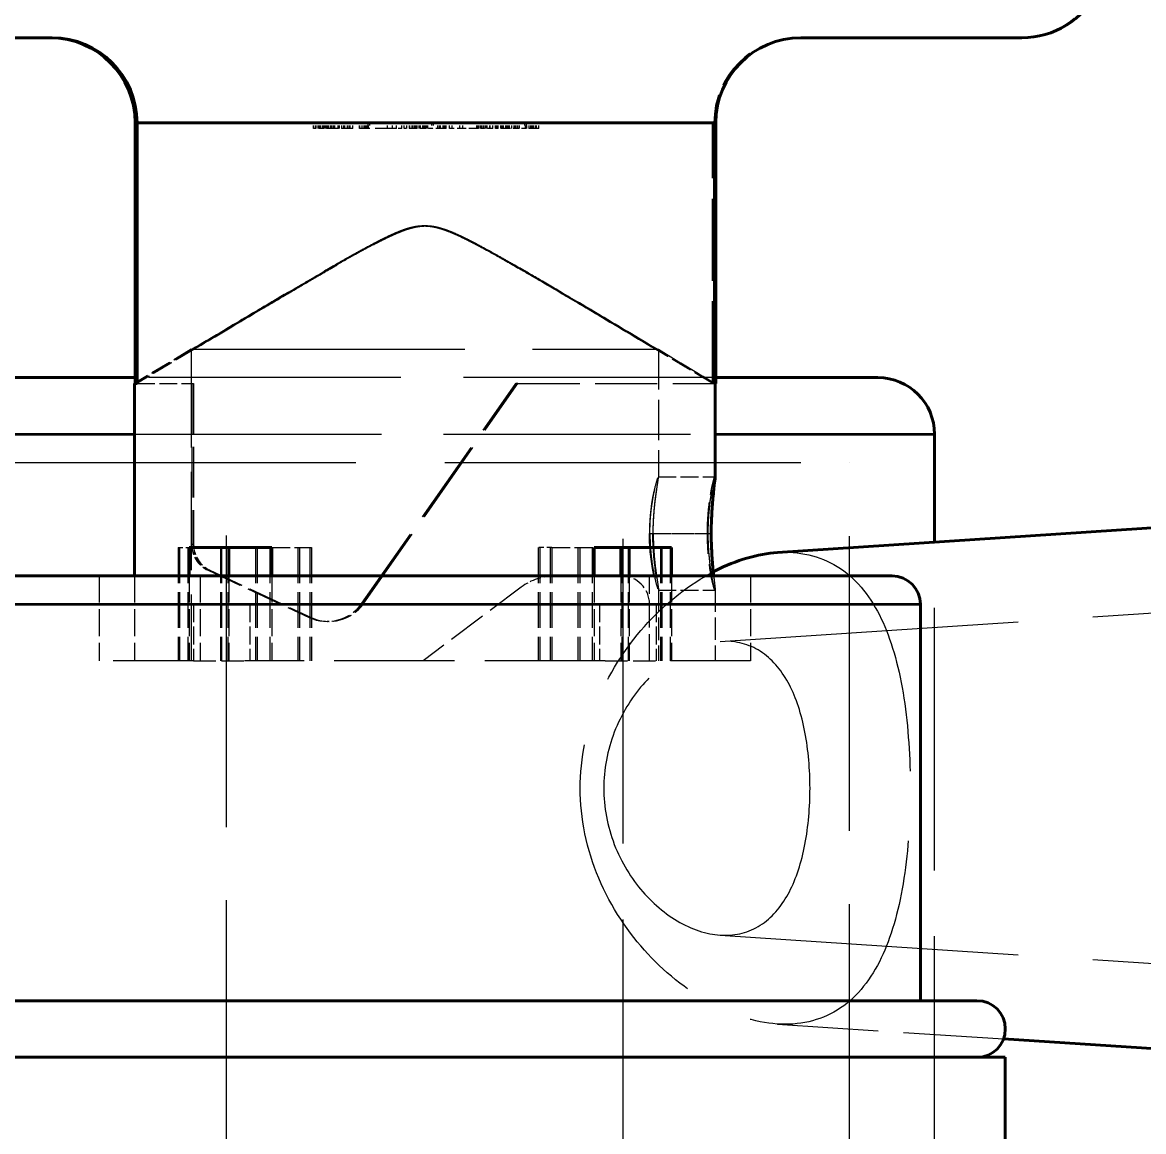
# Model space of a CAD drawing. Header units: millimetres. Extents: x 0 to 4205, y 0 to 2970.
# Drawn here: x 1973.99 to 2013.59, y 1755.7 to 1794.86 of the extents above; entities that cross this region are included whole.
import ezdxf

# ---------------------------------------------------------------- set-up
doc = ezdxf.new("R2010")
doc.units = ezdxf.units.MM
doc.header["$LTSCALE"] = 5
doc.linetypes.add('DASHED', pattern=[0.2067, 0.1654, -0.0413])
for name, color, linetype, lineweight in [('가려진 것(ISO)', 2, 'DASHED', 18), ('가려진 좁은 것(ISO)', 2, 'DASHED', 18), ('가시적인 것(ISO)', 3, 'Continuous', 40), ('가시적인 좁은 것(ISO)', 3, 'Continuous', 35), ('치수(ISO)', 2, 'Continuous', 25)]:
    doc.layers.add(name, color=color, linetype=linetype, lineweight=lineweight)
doc.styles.add('치수 텍스트_PSTEK_POSCO', font='isocp.shx')
doc.dimstyles.new('치수_PSTEK_POSCO', dxfattribs={"dimscale": 5, "dimtxt": 3, "dimasz": 2, "dimexe": 2, "dimexo": 2.5, "dimgap": 1, "dimtad": 1, "dimrnd": 1e-08, "dimdsep": 46, "dimtxsty": '치수 텍스트_PSTEK_POSCO', "dimcen": 0.09, "dimdle": 10, "dimclrd": 7, "dimclre": 7, "dimclrt": 2, "dimadec": 1, "dimazin": 2, "dimtfac": 1, "dimtmove": 0, "dimatfit": 3, "dimfxl": 0, "dimtolj": 1, "dimlwd": -1, "dimlwe": -1, "dimarcsym": 0})

# ---------------------------------------------------------------- blocks, each defined once
blk = doc.blocks.new('*D32')
at = {"layer": 'Defpoints', "color": 0}
for p in [(2154.204, 1887.327), (1294.204, 1386.817), (2154.204, 1341.817)]:
    blk.add_point(p, dxfattribs=at)
at = {"layer": '치수(ISO)', "color": 7}
for p, q in [((1294.204, 1399.317), (1294.204, 1897.327)), ((2154.204, 1354.317), (2154.204, 1897.327)), ((1304.204, 1887.327), (2144.204, 1887.327))]:
    blk.add_line(p, q, dxfattribs=at)
for points in [[(1304.204, 1888.994), (1304.204, 1885.661), (1294.204, 1887.327)], [(2144.204, 1888.994), (2144.204, 1885.661), (2154.204, 1887.327)]]:
    blk.add_solid(points, dxfattribs=at)
at = {"layer": '치수(ISO)', "color": 2, "insert": (1710.698, 1899.827), "char_height": 15, "attachment_point": 4, "style": '치수 텍스트_PSTEK_POSCO'}
blk.add_mtext('\\A1;860', dxfattribs=at)

msp = doc.modelspace()

# ---------------------------------------------------------------- linework, layer by layer
at = {"layer": '가려진 것(ISO)', "ltscale": 0.761779}
for p, q in [((2001.4799, 1794.3175), (2001.4122, 1794.3175)), ((1978.0422, 1782.1157), (1980.0411, 1782.1157)), ((1991.4856, 1782.1157), (1991.4179, 1782.1157)), ((1996.4489, 1778.8175), (1998.4477, 1778.8175)), ((1996.4489, 1774.8175), (1998.4477, 1774.8175)), ((1980.0304, 1774.3175), (1980.0304, 1772.3175)), ((1982.0304, 1774.3175), (1982.0304, 1772.3175)), ((1994.3768, 1774.3175), (1994.3768, 1772.3175)), ((1996.3768, 1774.3175), (1996.3768, 1772.3175)), ((1984.822, 1773.7089), (1984.7543, 1773.7089))]:
    msp.add_line(p, q, dxfattribs=at)
at = {"layer": '가려진 것(ISO)', "ltscale": 3.505198}
for p, q in [((1977.98, 1791.3175), (1977.98, 1782.1157)), ((1977.98, 1791.3175), (1977.98, 1782.1157)), ((1978.032, 1791.3175), (1978.032, 1782.1157)), ((1978.032, 1791.3175), (1978.032, 1782.1157)), ((1998.365, 1782.1157), (1998.365, 1791.3175)), ((1998.3753, 1782.1157), (1998.3753, 1791.3175)), ((1998.4139, 1782.1157), (1998.4139, 1791.3175)), ((1998.4242, 1782.1157), (1998.4242, 1791.3175)), ((1998.4273, 1782.1157), (1998.4273, 1791.3175)), ((1998.4761, 1782.1157), (1998.4761, 1791.3175))]:
    msp.add_line(p, q, dxfattribs=at)
at = {"layer": '가려진 것(ISO)', "ltscale": 0.076088}
for p, q in [((1984.274, 1791.1175), (1984.274, 1791.3175)), ((1984.3457, 1791.1175), (1984.3457, 1791.3175)), ((1984.4046, 1791.1175), (1984.4046, 1791.3175)), ((1984.4597, 1791.1175), (1984.4597, 1791.3175)), ((1984.4712, 1791.1175), (1984.4712, 1791.3175)), ((1984.4942, 1791.1175), (1984.4942, 1791.3175)), ((1984.5015, 1791.1175), (1984.5015, 1791.3175)), ((1984.5282, 1791.1175), (1984.5282, 1791.3175)), ((1984.6002, 1791.1175), (1984.6002, 1791.3175)), ((1984.6206, 1791.1175), (1984.6206, 1791.3175)), ((1984.6263, 1791.1175), (1984.6263, 1791.3175)), ((1984.6439, 1791.1175), (1984.6439, 1791.3175)), ((1984.9178, 1791.1175), (1984.9178, 1791.3175)), ((1984.9768, 1791.1175), (1984.9768, 1791.3175)), ((1985.0241, 1791.1175), (1985.0241, 1791.3175)), ((1985.1418, 1791.1175), (1985.1418, 1791.3175)), ((1985.1474, 1791.1175), (1985.1474, 1791.3175)), ((1985.1869, 1791.1175), (1985.1869, 1791.3175)), ((1985.2748, 1791.1175), (1985.2748, 1791.3175)), ((1985.3411, 1791.1175), (1985.3411, 1791.3175)), ((1985.3766, 1791.1175), (1985.3766, 1791.3175)), ((1985.3767, 1791.1175), (1985.3767, 1791.3175)), ((1985.3831, 1791.1175), (1985.3831, 1791.3175)), ((1985.4782, 1791.1175), (1985.4782, 1791.3175)), ((1985.4783, 1791.1175), (1985.4783, 1791.3175)), ((1985.5311, 1791.1175), (1985.5311, 1791.3175)), ((1985.5729, 1791.1175), (1985.5729, 1791.3175)), ((1985.573, 1791.1175), (1985.573, 1791.3175)), ((1985.6681, 1791.1175), (1985.6681, 1791.3175)), ((1985.9013, 1791.1175), (1985.9013, 1791.3175)), ((1985.9087, 1791.1175), (1985.9087, 1791.3175)), ((1985.9976, 1791.1175), (1985.9976, 1791.3175)), ((1986.0591, 1791.1175), (1986.0591, 1791.3175)), ((1986.0642, 1791.1175), (1986.0642, 1791.3175)), ((1986.0642, 1791.1175), (1986.0642, 1791.3175)), ((1986.0817, 1791.1175), (1986.0817, 1791.3175)), ((1986.0873, 1791.1175), (1986.0873, 1791.3175)), ((1986.1236, 1791.1175), (1986.1236, 1791.3175)), ((1986.1236, 1791.1175), (1986.1236, 1791.3175)), ((1986.1646, 1791.1175), (1986.1646, 1791.3175)), ((1986.1906, 1791.3175), (1986.1906, 1791.1175)), ((1986.1906, 1791.3175), (1986.1906, 1791.1175)), ((1986.2208, 1791.1175), (1986.2208, 1791.3175)), ((1986.25, 1791.3175), (1986.25, 1791.1175)), ((1986.25, 1791.3175), (1986.25, 1791.1175)), ((1986.8893, 1791.1175), (1986.8893, 1791.3175)), ((1987.0625, 1791.1175), (1987.0625, 1791.3175)), ((1987.2031, 1791.1175), (1987.2031, 1791.3175)), ((1987.3894, 1791.1175), (1987.3894, 1791.3175)), ((1987.4734, 1791.1175), (1987.4734, 1791.3175)), ((1987.5655, 1791.1175), (1987.5655, 1791.3175)), ((1987.6632, 1791.1175), (1987.6632, 1791.3175)), ((1987.6729, 1791.1175), (1987.6729, 1791.3175)), ((1987.7554, 1791.1175), (1987.7554, 1791.3175)), ((1987.796, 1791.1175), (1987.796, 1791.3175)), ((1987.854, 1791.1175), (1987.854, 1791.3175)), ((1987.8691, 1791.1175), (1987.8691, 1791.3175)), ((1987.8691, 1791.1175), (1987.8691, 1791.3175)), ((1987.9146, 1791.1175), (1987.9146, 1791.3175)), ((1987.9289, 1791.1175), (1987.9289, 1791.3175)), ((1987.9289, 1791.1175), (1987.9289, 1791.3175)), ((1988.0097, 1791.1175), (1988.0097, 1791.3175)), ((1988.0405, 1791.1175), (1988.0405, 1791.3175)), ((1988.0547, 1791.1175), (1988.0547, 1791.3175)), ((1988.1354, 1791.1175), (1988.1354, 1791.3175)), ((1988.139, 1791.1175), (1988.139, 1791.3175)), ((1988.1426, 1791.1175), (1988.1426, 1791.3175)), ((1988.1623, 1791.1175), (1988.1623, 1791.3175)), ((1988.1832, 1791.1175), (1988.1832, 1791.3175)), ((1988.1956, 1791.1175), (1988.1956, 1791.3175)), ((1988.2122, 1791.1175), (1988.2122, 1791.3175)), ((1988.265, 1791.1175), (1988.265, 1791.3175)), ((1988.305, 1791.1175), (1988.305, 1791.3175)), ((1988.436, 1791.3175), (1988.436, 1791.1175)), ((1988.436, 1791.3175), (1988.436, 1791.1175)), ((1988.4959, 1791.3175), (1988.4959, 1791.1175)), ((1988.4959, 1791.3175), (1988.4959, 1791.1175)), ((1988.6614, 1791.1175), (1988.6614, 1791.3175)), ((1988.6615, 1791.1175), (1988.6615, 1791.3175)), ((1988.7219, 1791.1175), (1988.7219, 1791.3175)), ((1988.7293, 1791.1175), (1988.7293, 1791.3175)), ((1988.7632, 1791.1175), (1988.7632, 1791.3175)), ((1988.7632, 1791.1175), (1988.7632, 1791.3175)), ((1988.8515, 1791.1175), (1988.8515, 1791.3175)), ((1988.8517, 1791.1175), (1988.8517, 1791.3175)), ((1988.9029, 1791.1175), (1988.9029, 1791.3175)), ((1988.9086, 1791.1175), (1988.9086, 1791.3175)), ((1988.9529, 1791.1175), (1988.9529, 1791.3175)), ((1988.953, 1791.1175), (1988.953, 1791.3175)), ((1989.0754, 1791.1175), (1989.0754, 1791.3175)), ((1989.1646, 1791.1175), (1989.1646, 1791.3175)), ((1989.4409, 1791.1175), (1989.4409, 1791.3175)), ((1989.5433, 1791.1175), (1989.5433, 1791.3175)), ((1990.0404, 1791.1175), (1990.0404, 1791.3175)), ((1990.0715, 1791.1175), (1990.0715, 1791.3175)), ((1990.0788, 1791.1175), (1990.0788, 1791.3175)), ((1990.0954, 1791.1175), (1990.0954, 1791.3175)), ((1990.1557, 1791.1175), (1990.1557, 1791.3175)), ((1990.1684, 1791.1175), (1990.1684, 1791.3175)), ((1990.1732, 1791.1175), (1990.1732, 1791.3175)), ((1990.174, 1791.1175), (1990.174, 1791.3175)), ((1990.1979, 1791.1175), (1990.1979, 1791.3175)), ((1990.2118, 1791.1175), (1990.2118, 1791.3175)), ((1990.2613, 1791.1175), (1990.2613, 1791.3175)), ((1990.2687, 1791.1175), (1990.2687, 1791.3175)), ((1990.2852, 1791.1175), (1990.2852, 1791.3175)), ((1990.3456, 1791.1175), (1990.3456, 1791.3175)), ((1990.3583, 1791.1175), (1990.3583, 1791.3175)), ((1990.3634, 1791.1175), (1990.3634, 1791.3175)), ((1990.3639, 1791.1175), (1990.3639, 1791.3175)), ((1990.402, 1791.1175), (1990.402, 1791.3175)), ((1990.5054, 1791.1175), (1990.5054, 1791.3175)), ((1990.5128, 1791.1175), (1990.5128, 1791.3175)), ((1990.6024, 1791.1175), (1990.6024, 1791.3175)), ((1990.6081, 1791.1175), (1990.6081, 1791.3175)), ((1990.6999, 1791.1175), (1990.6999, 1791.3175)), ((1990.7454, 1791.1175), (1990.7454, 1791.3175)), ((1990.7944, 1791.1175), (1990.7944, 1791.3175)), ((1990.8897, 1791.1175), (1990.8897, 1791.3175)), ((1990.9033, 1791.1175), (1990.9033, 1791.3175)), ((1990.9353, 1791.1175), (1990.9353, 1791.3175)), ((1990.9843, 1791.1175), (1990.9843, 1791.3175)), ((1991.0653, 1791.1175), (1991.0653, 1791.3175)), ((1991.0932, 1791.1175), (1991.0932, 1791.3175)), ((1991.1315, 1791.1175), (1991.1315, 1791.3175)), ((1991.1315, 1791.1175), (1991.1315, 1791.3175)), ((1991.1424, 1791.1175), (1991.1424, 1791.3175)), ((1991.192, 1791.1175), (1991.192, 1791.3175)), ((1991.192, 1791.1175), (1991.192, 1791.3175)), ((1991.2727, 1791.1175), (1991.2727, 1791.3175)), ((1991.28, 1791.1175), (1991.28, 1791.3175)), ((1991.3568, 1791.1175), (1991.3568, 1791.3175)), ((1991.3667, 1791.1175), (1991.3667, 1791.3175)), ((1991.4039, 1791.1175), (1991.4039, 1791.3175)), ((1991.4096, 1791.1175), (1991.4096, 1791.3175)), ((1991.4226, 1791.1175), (1991.4226, 1791.3175)), ((1991.4266, 1791.1175), (1991.4266, 1791.3175)), ((1991.4839, 1791.1175), (1991.4839, 1791.3175)), ((1991.493, 1791.1175), (1991.493, 1791.3175)), ((1991.5442, 1791.1175), (1991.5442, 1791.3175)), ((1991.5473, 1791.1175), (1991.5473, 1791.3175)), ((1991.7226, 1791.3175), (1991.7226, 1791.1175)), ((1991.7226, 1791.3175), (1991.7226, 1791.1175)), ((1991.7609, 1791.1175), (1991.7609, 1791.3175)), ((1991.7833, 1791.3175), (1991.7833, 1791.1175)), ((1991.7833, 1791.3175), (1991.7833, 1791.1175)), ((1991.8034, 1791.1175), (1991.8034, 1791.3175)), ((1991.8926, 1791.1175), (1991.8926, 1791.3175)), ((1991.9461, 1791.1175), (1991.9461, 1791.3175)), ((1991.9462, 1791.1175), (1991.9462, 1791.3175)), ((1991.9611, 1791.1175), (1991.9611, 1791.3175)), ((1991.9611, 1791.1175), (1991.9611, 1791.3175)), ((1991.9932, 1791.1175), (1991.9932, 1791.3175)), ((1991.9933, 1791.1175), (1991.9933, 1791.3175)), ((1991.9963, 1791.1175), (1991.9963, 1791.3175)), ((1992.0433, 1791.1175), (1992.0433, 1791.3175)), ((1992.1172, 1791.1175), (1992.1172, 1791.3175)), ((1992.1353, 1791.1175), (1992.1353, 1791.3175)), ((1992.151, 1791.1175), (1992.151, 1791.3175)), ((1992.2337, 1791.1175), (1992.2337, 1791.3175)), ((1992.2337, 1791.1175), (1992.2337, 1791.3175))]:
    msp.add_line(p, q, dxfattribs=at)
at = {"layer": '가려진 것(ISO)', "ltscale": 0.806222}
msp.add_line((1984.3457, 1791.1175), (1984.274, 1791.1175), dxfattribs=at)
at = {"layer": '가려진 것(ISO)', "ltscale": 0.217956}
msp.add_line((1984.9178, 1791.1175), (1984.3457, 1791.1175), dxfattribs=at)
at = {"layer": '가려진 것(ISO)', "ltscale": 0.0826}
for p, q in [((1985.9087, 1791.1175), (1985.9013, 1791.1175)), ((1990.6081, 1791.1175), (1990.6024, 1791.1175))]:
    msp.add_line(p, q, dxfattribs=at)
at = {"layer": '가려진 것(ISO)', "ltscale": 0.033791}
msp.add_line((1985.9976, 1791.1175), (1985.9087, 1791.1175), dxfattribs=at)
at = {"layer": '가려진 것(ISO)', "ltscale": 0.028374}
msp.add_line((1986.0642, 1791.1175), (1985.9976, 1791.1175), dxfattribs=at)
at = {"layer": '가려진 것(ISO)', "ltscale": 0.042778}
msp.add_line((1986.1646, 1791.1175), (1986.0642, 1791.1175), dxfattribs=at)
at = {"layer": '가려진 것(ISO)', "ltscale": 0.023132}
msp.add_line((1986.1906, 1791.1175), (1986.1646, 1791.1175), dxfattribs=at)
at = {"layer": '가려진 것(ISO)', "ltscale": 0.905947}
msp.add_line((1987.2031, 1791.1175), (1986.1906, 1791.1175), dxfattribs=at)
at = {"layer": '가려진 것(ISO)', "ltscale": 0.148031}
msp.add_line((1987.3894, 1791.1175), (1987.2031, 1791.1175), dxfattribs=at)
at = {"layer": '가려진 것(ISO)', "ltscale": 0.382386}
msp.add_line((1990.0788, 1791.1175), (1989.0754, 1791.1175), dxfattribs=at)
at = {"layer": '가려진 것(ISO)', "ltscale": 0.185974}
msp.add_line((1990.0954, 1791.1175), (1990.0788, 1791.1175), dxfattribs=at)
at = {"layer": '가려진 것(ISO)', "ltscale": 0.072262}
msp.add_line((1990.2852, 1791.1175), (1990.0954, 1791.1175), dxfattribs=at)
at = {"layer": '가려진 것(ISO)', "ltscale": 0.086636}
msp.add_line((1990.5128, 1791.1175), (1990.2852, 1791.1175), dxfattribs=at)
at = {"layer": '가려진 것(ISO)', "ltscale": 0.034053}
msp.add_line((1990.6024, 1791.1175), (1990.5128, 1791.1175), dxfattribs=at)
at = {"layer": '가려진 것(ISO)', "ltscale": 0.869601}
msp.add_line((1979.9536, 1783.3175), (1977.9967, 1782.1416), dxfattribs=at)
at = {"layer": '가려진 것(ISO)', "ltscale": 0.488158}
msp.add_line((1979.9536, 1783.3175), (1980.053, 1783.3175), dxfattribs=at)
at = {"layer": '가려진 것(ISO)', "ltscale": 4.190233}
msp.add_line((1979.9536, 1783.3175), (1979.9536, 1772.3175), dxfattribs=at)
at = {"layer": '가려진 것(ISO)', "ltscale": 11.569042}
msp.add_line((1980.053, 1783.3175), (1996.4219, 1783.3175), dxfattribs=at)
at = {"layer": '가려진 것(ISO)', "ltscale": 0.275399}
msp.add_line((1996.4219, 1783.3175), (1996.4536, 1783.3175), dxfattribs=at)
at = {"layer": '가려진 것(ISO)', "ltscale": 1.721884}
msp.add_line((1996.4536, 1783.3175), (1996.4536, 1778.7971), dxfattribs=at)
at = {"layer": '가려진 것(ISO)', "ltscale": 0.888733}
msp.add_line((1996.4536, 1783.3175), (1998.4536, 1782.1157), dxfattribs=at)
at = {"layer": '가려진 것(ISO)', "ltscale": 10.768867}
msp.add_line((1998.4816, 1782.3175), (1977.9745, 1782.3175), dxfattribs=at)
at = {"layer": '가려진 것(ISO)', "ltscale": 0.004683}
msp.add_line((1977.9745, 1782.1283), (1977.9745, 1782.1157), dxfattribs=at)
msp.add_line((1977.9745, 1782.1283), (1977.9745, 1782.1157), dxfattribs=at)
at = {"layer": '가려진 것(ISO)', "ltscale": 2.169051}
for p, q in [((1979.9734, 1782.1157), (1979.9734, 1776.4215)), ((1979.9793, 1782.1157), (1979.9793, 1776.4215)), ((1980.0313, 1782.1157), (1980.0313, 1776.4215)), ((1980.0411, 1782.1157), (1980.0411, 1776.4215))]:
    msp.add_line(p, q, dxfattribs=at)
at = {"layer": '가려진 것(ISO)', "ltscale": 3.611992}
for p, q in [((1985.9823, 1774.3485), (1991.4179, 1782.1157)), ((1985.9897, 1774.3485), (1991.4265, 1782.1157)), ((1986.0417, 1774.3485), (1991.4785, 1782.1157)), ((1986.05, 1774.3485), (1991.4856, 1782.1157))]:
    msp.add_line(p, q, dxfattribs=at)
at = {"layer": '가려진 것(ISO)', "ltscale": 2.647848}
msp.add_line((1991.4856, 1782.1157), (1998.4327, 1782.1157), dxfattribs=at)
at = {"layer": '가려진 것(ISO)', "ltscale": 15.198803}
msp.add_line((1973.2036, 1779.3175), (2003.2036, 1779.3175), dxfattribs=at)
at = {"layer": '가려진 것(ISO)', "ltscale": 12.457668}
msp.add_line((1981.2036, 1676.3175), (1981.2036, 1779.3175), dxfattribs=at)
at = {"layer": '가려진 것(ISO)', "ltscale": 13.008655}
msp.add_line((1995.2036, 1658.3175), (1995.2036, 1779.3175), dxfattribs=at)
at = {"layer": '가려진 것(ISO)', "ltscale": 12.578616}
msp.add_line((2003.2036, 1753.3175), (2003.2036, 1779.3175), dxfattribs=at)
at = {"layer": '가려진 것(ISO)', "ltscale": 0.000816013}
msp.add_line((1998.4477, 1778.8175), (1998.4501, 1778.8175), dxfattribs=at)
at = {"layer": '가려진 것(ISO)', "ltscale": 12.753895}
for p, q in [((1998.6385, 1773.0044), (2054.3811, 1776.6655)), ((1998.6385, 1762.6305), (2054.3811, 1758.9694))]:
    msp.add_line(p, q, dxfattribs=at)
at = {"layer": '가려진 것(ISO)', "ltscale": 1.523657}
for p, q in [((1979.493, 1776.3175), (1979.493, 1772.3175)), ((1979.5357, 1776.3175), (1979.5357, 1772.3175)), ((1979.8318, 1776.3175), (1979.8318, 1772.3175)), ((1980.9902, 1776.3175), (1980.9902, 1772.3175)), ((1981.0218, 1776.3175), (1981.0218, 1772.3175)), ((1981.2425, 1776.3175), (1981.2425, 1772.3175)), ((1982.2241, 1776.3175), (1982.2241, 1772.3175)), ((1982.2897, 1776.3175), (1982.2897, 1772.3175)), ((1982.7328, 1776.3175), (1982.7328, 1772.3175)), ((1983.7212, 1776.3175), (1983.7212, 1772.3175)), ((1983.7757, 1776.3175), (1983.7757, 1772.3175)), ((1984.1435, 1776.3175), (1984.1435, 1772.3175)), ((1984.2, 1776.3175), (1984.2, 1772.3175)), ((1992.2072, 1776.3175), (1992.2072, 1772.3175)), ((1992.2637, 1776.3175), (1992.2637, 1772.3175)), ((1992.6315, 1776.3175), (1992.6315, 1772.3175)), ((1992.686, 1776.3175), (1992.686, 1772.3175)), ((1993.6062, 1776.3175), (1993.6062, 1772.3175)), ((1993.6744, 1776.3175), (1993.6744, 1772.3175)), ((1994.1176, 1776.3175), (1994.1176, 1772.3175)), ((1995.1647, 1776.3175), (1995.1647, 1772.3175)), ((1995.3854, 1776.3175), (1995.3854, 1772.3175)), ((1996.5288, 1776.3175), (1996.5288, 1772.3175)), ((1996.5754, 1776.3175), (1996.5754, 1772.3175)), ((1996.8715, 1776.3175), (1996.8715, 1772.3175))]:
    msp.add_line(p, q, dxfattribs=at)
at = {"layer": '가려진 것(ISO)', "ltscale": 0.200853}
msp.add_line((1979.493, 1776.3175), (1979.8785, 1776.3175), dxfattribs=at)
at = {"layer": '가려진 것(ISO)', "ltscale": 0.780475}
for p, q in [((1982.801, 1776.3175), (1984.2, 1776.3175)), ((1992.686, 1776.3175), (1994.1831, 1776.3175))]:
    msp.add_line(p, q, dxfattribs=at)
at = {"layer": '가려진 것(ISO)', "ltscale": 0.212659}
msp.add_line((1992.686, 1776.3175), (1992.2072, 1776.3175), dxfattribs=at)
at = {"layer": '가려진 것(ISO)', "ltscale": 11.219302}
msp.add_line((2006.2036, 1753.3175), (2006.2036, 1776.5078), dxfattribs=at)
at = {"layer": '가려진 것(ISO)', "ltscale": 1.501441}
for p, q in [((1980.5504, 1775.5152), (1984.1207, 1773.8494)), ((1980.5565, 1775.5152), (1984.1276, 1773.8494)), ((1980.6085, 1775.5152), (1984.1796, 1773.8494)), ((1980.6181, 1775.5152), (1984.1884, 1773.8494))]:
    msp.add_line(p, q, dxfattribs=at)
at = {"layer": '가려진 것(ISO)', "ltscale": 1.142718}
for p, q in [((1976.7036, 1775.3175), (1976.7036, 1772.3175)), ((1977.9536, 1775.3175), (1977.9536, 1772.3175)), ((1979.8785, 1775.3175), (1979.8785, 1772.3175)), ((1980.2664, 1775.3175), (1980.2664, 1772.3175)), ((1981.2775, 1775.3175), (1981.2775, 1772.3175)), ((1982.801, 1775.3175), (1982.801, 1772.3175)), ((1994.1831, 1775.3175), (1994.1831, 1772.3175)), ((1995.1297, 1775.3175), (1995.1297, 1772.3175)), ((1995.4171, 1775.3175), (1995.4171, 1772.3175)), ((1996.1409, 1772.3175), (1996.1409, 1775.3175)), ((1996.9142, 1775.3175), (1996.9142, 1772.3175)), ((1999.7036, 1775.3175), (1999.7036, 1772.3175))]:
    msp.add_line(p, q, dxfattribs=at)
at = {"layer": '가려진 것(ISO)', "ltscale": 1.650637}
msp.add_line((1991.6075, 1774.9175), (1988.1409, 1772.3175), dxfattribs=at)
at = {"layer": '가려진 것(ISO)', "ltscale": 0.959957}
msp.add_line((1996.4536, 1774.8377), (1996.4536, 1772.3175), dxfattribs=at)
at = {"layer": '가려진 것(ISO)', "ltscale": 0.000818378}
msp.add_line((1998.4477, 1774.8175), (1998.4502, 1774.8175), dxfattribs=at)
at = {"layer": '가려진 것(ISO)', "ltscale": 0.964144}
msp.add_line((1998.4536, 1774.8487), (1998.4536, 1772.3175), dxfattribs=at)
at = {"layer": '가려진 것(ISO)', "ltscale": 3.41817}
for p, q in [((1980.0304, 1772.3175), (1976.7036, 1772.3175)), ((1999.7036, 1772.3175), (1996.3768, 1772.3175))]:
    msp.add_line(p, q, dxfattribs=at)
at = {"layer": '가려진 것(ISO)', "ltscale": 0.956646}
for p, q in [((1980.0304, 1772.3175), (1981.8384, 1772.3175)), ((1994.5688, 1772.3175), (1996.3768, 1772.3175))]:
    msp.add_line(p, q, dxfattribs=at)
at = {"layer": '가려진 것(ISO)', "ltscale": 5.139076}
msp.add_line((1994.5688, 1772.3175), (1981.8384, 1772.3175), dxfattribs=at)
at = {"layer": '가려진 것(ISO)', "ltscale": 4.315601}
msp.add_line((2000.6552, 1759.4916), (2008.6402, 1758.9671), dxfattribs=at)
at = {"layer": '가려진 것(ISO)', "ltscale": 0.49017}
msp.add_arc((1992.8075, 1773.3175), 2, 90, 126.8699, dxfattribs=at)
at = {"layer": '가려진 것(ISO)', "ltscale": 0.598278}
msp.add_arc((1995.1409, 1774.3175), 1, 0, 90, dxfattribs=at)
at = {"layer": '가려진 것(ISO)', "ltscale": 2.520754}
for centre, ratio in [((2009.2207, 1797.3175), 0.9994272), ((2009.2335, 1797.3175), 0.999662), ((2009.2855, 1797.3175), 0.999662)]:
    msp.add_ellipse(centre, major_axis=(0, -3), ratio=ratio, start_param=0, end_param=2.2058231, dxfattribs=at)
at = {"layer": '가려진 것(ISO)', "ltscale": 1.795034}
for centre, ratio, start_param, end_param in [((1974.981, 1791.3175), 0.999662, 4.712389, 6.2831853), ((1975.033, 1791.3175), 0.999662, 4.712389, 6.2831853), ((2001.4122, 1791.3175), 0.9994272, 0, 1.5707963), ((2001.4231, 1791.3175), 0.999662, 0, 1.5707963), ((2001.4751, 1791.3175), 0.999662, 0, 1.5707963)]:
    msp.add_ellipse(centre, major_axis=(0, 3), ratio=ratio, start_param=start_param, end_param=end_param, dxfattribs=at)
at = {"layer": '가려진 것(ISO)', "ltscale": 0.432062}
for centre, ratio in [((1980.9728, 1776.4215), 0.9994272), ((1980.9789, 1776.4215), 0.999662), ((1981.0309, 1776.4215), 0.999662), ((1981.0405, 1776.4215), 0.9994272)]:
    msp.add_ellipse(centre, major_axis=(0, -1), ratio=ratio, start_param=4.712389, end_param=5.846853, dxfattribs=at)
at = {"layer": '가려진 것(ISO)', "ltscale": 0.797737}
for centre, ratio in [((1984.7543, 1775.2089), 0.9994272), ((1984.7614, 1775.2089), 0.999662), ((1984.8133, 1775.2089), 0.999662), ((1984.822, 1775.2089), 0.9994272)]:
    msp.add_ellipse(centre, major_axis=(0, -1.5), ratio=ratio, start_param=5.846853, end_param=7.2431164, dxfattribs=at)
at = {"layer": '가려진 것(ISO)', "ltscale": 0.378953}
msp.add_open_spline([(1985.573, 1791.1175), (1985.5728, 1791.1175), (1985.5726, 1791.1175), (1985.5667, 1791.1175), (1985.5541, 1791.1175), (1985.536, 1791.1175), (1985.5117, 1791.1175), (1985.4816, 1791.1175), (1985.4454, 1791.1175), (1985.4045, 1791.1175), (1985.358, 1791.1175), (1985.3075, 1791.1175), (1985.2524, 1791.1175), (1985.1936, 1791.1175), (1985.1305, 1791.1175), (1985.0632, 1791.1175), (1984.992, 1791.1175), (1984.9429, 1791.1175), (1984.9178, 1791.1175)], degree=3, knots=[0.01843746, 0.01843746, 0.01843746, 0.01843746, 0.06116028, 0.12033456, 0.17818026, 0.23523513, 0.29268296, 0.35118625, 0.41045661, 0.47171985, 0.5337612, 0.59573902, 0.65788752, 0.72129518, 0.78682251, 0.85468615, 0.92547799, 1, 1, 1, 1], dxfattribs=at)
at = {"layer": '가려진 것(ISO)', "ltscale": 0.124365}
msp.add_open_spline([(1985.6681, 1791.1175), (1985.667, 1791.1175), (1985.6648, 1791.1175), (1985.6546, 1791.1175), (1985.6386, 1791.1175), (1985.6172, 1791.1175), (1985.5944, 1791.1175), (1985.5786, 1791.1175), (1985.573, 1791.1175)], degree=3, knots=[0, 0, 0, 0, 0.06116028, 0.12033456, 0.17818026, 0.23523513, 0.29268296, 0.32229114, 0.32229114, 0.32229114, 0.32229114], dxfattribs=at)
at = {"layer": '가려진 것(ISO)', "ltscale": 0.263185}
msp.add_open_spline([(1987.8691, 1791.1175), (1987.8615, 1791.1175), (1987.8362, 1791.1175), (1987.7945, 1791.1175), (1987.7447, 1791.1175), (1987.6983, 1791.1175), (1987.6551, 1791.1175), (1987.6161, 1791.1175), (1987.5811, 1791.1175), (1987.5506, 1791.1175), (1987.5243, 1791.1175), (1987.503, 1791.1175), (1987.4854, 1791.1175), (1987.4774, 1791.1175), (1987.4734, 1791.1175)], degree=3, knots=[0.28511235, 0.28511235, 0.28511235, 0.28511235, 0.31063718, 0.37076641, 0.43161474, 0.49352297, 0.55588346, 0.61734237, 0.67866804, 0.74071136, 0.80298536, 0.86680258, 0.93234717, 1, 1, 1, 1], dxfattribs=at)
at = {"layer": '가려진 것(ISO)', "ltscale": 0.104909}
msp.add_open_spline([(1988.139, 1791.1175), (1988.1179, 1791.1175), (1988.0764, 1791.1175), (1988.0153, 1791.1175), (1987.9565, 1791.1175), (1987.9081, 1791.1175), (1987.8794, 1791.1175), (1987.8691, 1791.1175)], degree=3, knots=[0, 0, 0, 0, 0.06542114, 0.12870837, 0.19023614, 0.2507244, 0.28511236, 0.28511236, 0.28511236, 0.28511236], dxfattribs=at)
at = {"layer": '가려진 것(ISO)', "ltscale": 0.116387}
msp.add_open_spline([(1988.436, 1791.1175), (1988.4346, 1791.1175), (1988.4185, 1791.1175), (1988.3873, 1791.1175), (1988.341, 1791.1175), (1988.2929, 1791.1175), (1988.243, 1791.1175), (1988.1916, 1791.1175), (1988.1566, 1791.1175), (1988.139, 1791.1175)], degree=3, knots=[0.73999942, 0.73999942, 0.73999942, 0.73999942, 0.74393789, 0.78454125, 0.82575011, 0.86775736, 0.91074516, 0.95491445, 1, 1, 1, 1], dxfattribs=at)
at = {"layer": '가려진 것(ISO)', "ltscale": 0.319431}
msp.add_open_spline([(1988.8517, 1791.1175), (1988.8517, 1791.1175), (1988.8516, 1791.1175), (1988.8497, 1791.1175), (1988.8436, 1791.1175), (1988.8347, 1791.1175), (1988.8227, 1791.1175), (1988.8078, 1791.1175), (1988.7892, 1791.1175), (1988.7685, 1791.1175), (1988.745, 1791.1175), (1988.7187, 1791.1175), (1988.6907, 1791.1175), (1988.6605, 1791.1175), (1988.6276, 1791.1175), (1988.5925, 1791.1175), (1988.5556, 1791.1175), (1988.5161, 1791.1175), (1988.4764, 1791.1175), (1988.4491, 1791.1175), (1988.436, 1791.1175)], degree=3, knots=[0.02681526, 0.02681526, 0.02681526, 0.02681526, 0.04401447, 0.08743412, 0.1301184, 0.17255369, 0.21455476, 0.25629809, 0.29843823, 0.340849, 0.38271519, 0.42392405, 0.46424624, 0.50407367, 0.54386191, 0.58356672, 0.62309432, 0.66322906, 0.70355126, 0.73999938, 0.73999938, 0.73999938, 0.73999938], dxfattribs=at)
at = {"layer": '가려진 것(ISO)', "ltscale": 0.148383}
msp.add_open_spline([(1988.9529, 1791.1175), (1988.9521, 1791.1175), (1988.9504, 1791.1175), (1988.945, 1791.1175), (1988.9359, 1791.1175), (1988.9241, 1791.1175), (1988.9092, 1791.1175), (1988.8915, 1791.1175), (1988.8718, 1791.1175), (1988.858, 1791.1175), (1988.8517, 1791.1175)], degree=3, knots=[0, 0, 0, 0, 0.04401447, 0.08743412, 0.1301184, 0.17255369, 0.21455476, 0.25629809, 0.29843823, 0.33141921, 0.33141921, 0.33141921, 0.33141921], dxfattribs=at)
at = {"layer": '가려진 것(ISO)', "ltscale": 0.008004}
msp.add_open_spline([(1988.953, 1791.1175), (1988.953, 1791.1175), (1988.9529, 1791.1175), (1988.9529, 1791.1175)], degree=3, dxfattribs=at)
at = {"layer": '가려진 것(ISO)', "ltscale": 0.280205}
msp.add_open_spline([(1991.1315, 1791.1175), (1991.1254, 1791.1175), (1991.1008, 1791.1175), (1991.0586, 1791.1175), (1991.0065, 1791.1175), (1990.9573, 1791.1175), (1990.9112, 1791.1175), (1990.8693, 1791.1175), (1990.8309, 1791.1175), (1990.797, 1791.1175), (1990.7661, 1791.1175), (1990.7402, 1791.1175), (1990.717, 1791.1175), (1990.7057, 1791.1175), (1990.6999, 1791.1175)], degree=3, knots=[0.28985136, 0.28985136, 0.28985136, 0.28985136, 0.30854843, 0.36639796, 0.42454219, 0.48317, 0.5422434, 0.60173935, 0.662506, 0.72485551, 0.78912783, 0.8563464, 0.92629523, 1, 1, 1, 1], dxfattribs=at)
at = {"layer": '가려진 것(ISO)', "ltscale": 0.114304}
msp.add_open_spline([(1991.4266, 1791.1175), (1991.4039, 1791.1175), (1991.3594, 1791.1175), (1991.2937, 1791.1175), (1991.2309, 1791.1175), (1991.177, 1791.1175), (1991.1444, 1791.1175), (1991.1315, 1791.1175)], degree=3, knots=[0, 0, 0, 0, 0.06554117, 0.12896317, 0.19037714, 0.25009236, 0.28985137, 0.28985137, 0.28985137, 0.28985137], dxfattribs=at)
at = {"layer": '가려진 것(ISO)', "ltscale": 0.115981}
msp.add_open_spline([(1991.7226, 1791.1175), (1991.719, 1791.1175), (1991.6863, 1791.1175), (1991.6217, 1791.1175), (1991.526, 1791.1175), (1991.4601, 1791.1175), (1991.4266, 1791.1175)], degree=3, knots=[0.72687732, 0.72687732, 0.72687732, 0.72687732, 0.73743572, 0.82247782, 0.90974766, 1, 1, 1, 1], dxfattribs=at)
at = {"layer": '가려진 것(ISO)', "ltscale": 0.308896}
msp.add_open_spline([(1992.1353, 1791.1175), (1992.1352, 1791.1175), (1992.1351, 1791.1175), (1992.1187, 1791.1175), (1992.0916, 1791.1175), (1992.0518, 1791.1175), (1992.0024, 1791.1175), (1991.943, 1791.1175), (1991.8741, 1791.1175), (1991.8, 1791.1175), (1991.7478, 1791.1175), (1991.7226, 1791.1175)], degree=3, knots=[0, 0, 0, 0, 0.07964825, 0.15892168, 0.23961949, 0.32260943, 0.40603464, 0.4876021, 0.56968463, 0.65303615, 0.72687732, 0.72687732, 0.72687732, 0.72687732], dxfattribs=at)
at = {"layer": '가려진 것(ISO)', "ltscale": 0.131888}
msp.add_open_spline([(1992.2337, 1791.1175), (1992.2319, 1791.1175), (1992.2282, 1791.1175), (1992.2065, 1791.1175), (1992.1759, 1791.1175), (1992.149, 1791.1175), (1992.1353, 1791.1175)], degree=3, knots=[0, 0, 0, 0, 0.07964825, 0.15892168, 0.23961949, 0.31050456, 0.31050456, 0.31050456, 0.31050456], dxfattribs=at)
at = {"layer": '가려진 것(ISO)', "ltscale": 7.101418}
for points, weights, knots in [([(1996.3543, 1783.3175), (1993.4917, 1785.0258), (1990.0136, 1787.0519), (1988.4531, 1787.7424), (1987.3393, 1787.5608), (1985.3016, 1786.4624), (1982.2277, 1784.6557), (1979.9853, 1783.3175)], [1.39613832242, 2.01568074853, 4.25542576595, 6.84879753246, 5.90261213943, 3.21577780673, 1.83890623878, 1.39613832242], [-2.6624592, -2.6624592, -2.6624592, -2.5025666, -2.003791, -1.1524017, -0.4395688, -0.1644254, -0.0501551, -0.0501551, -0.0501551]), ([(1979.9912, 1783.3175), (1982.2342, 1784.6557), (1985.3088, 1786.4624), (1987.347, 1787.5608), (1988.461, 1787.7424), (1990.0218, 1787.0519), (1993.5008, 1785.0258), (1996.364, 1783.3175)], [1.39613832242, 1.83890623878, 3.21577780673, 5.90261213943, 6.84879753246, 4.25542576595, 2.01568074853, 1.39613832242], [0.0501551, 0.0501551, 0.0501551, 0.1644254, 0.4395688, 1.1524017, 2.003791, 2.5025666, 2.6624592, 2.6624592, 2.6624592]), ([(1996.416, 1783.3175), (1993.5528, 1785.0258), (1990.0738, 1787.0519), (1988.513, 1787.7424), (1987.399, 1787.5608), (1985.3607, 1786.4624), (1982.2862, 1784.6557), (1980.0432, 1783.3175)], [1.39613832242, 2.01568074853, 4.25542576595, 6.84879753246, 5.90261213943, 3.21577780673, 1.83890623878, 1.39613832242], [-2.6624592, -2.6624592, -2.6624592, -2.5025666, -2.003791, -1.1524017, -0.4395688, -0.1644254, -0.0501551, -0.0501551, -0.0501551]), ([(1980.053, 1783.3175), (1982.2954, 1784.6557), (1985.3693, 1786.4624), (1987.407, 1787.5608), (1988.5208, 1787.7424), (1990.0813, 1787.0519), (1993.5594, 1785.0258), (1996.4219, 1783.3175)], [1.39613832242, 1.83890623878, 3.21577780673, 5.90261213943, 6.84879753246, 4.25542576595, 2.01568074853, 1.39613832242], [0.0501551, 0.0501551, 0.0501551, 0.1644254, 0.4395688, 1.1524017, 2.003791, 2.5025666, 2.6624592, 2.6624592, 2.6624592])]:
    msp.add_rational_spline(points, weights, degree=2, knots=knots, dxfattribs=at)
at = {"layer": '가려진 것(ISO)', "ltscale": 0.892636}
for points, weights in [([(1979.9853, 1783.3175), (1979.0886, 1782.7823), (1977.9745, 1782.1157)], [1.39613832242, 1.27352248106, 1.14793595399]), ([(1979.9912, 1783.3175), (1979.0943, 1782.7823), (1977.98, 1782.1157)], [1.39613832242, 1.27352248105, 1.14793595399]), ([(1980.0432, 1783.3175), (1979.1463, 1782.7823), (1978.032, 1782.1157)], [1.39613832242, 1.27352248106, 1.14793595399]), ([(1980.053, 1783.3175), (1979.1563, 1782.7823), (1978.0422, 1782.1157)], [1.39613832242, 1.27352248105, 1.14793595399]), ([(1998.365, 1782.1157), (1997.2509, 1782.7823), (1996.3543, 1783.3175)], [1.14793595399, 1.27352248105, 1.39613832242]), ([(1998.3753, 1782.1157), (1997.2609, 1782.7823), (1996.364, 1783.3175)], [1.14793595399, 1.27352248105, 1.39613832241]), ([(1998.4273, 1782.1157), (1997.3129, 1782.7823), (1996.416, 1783.3175)], [1.14793595399, 1.27352248105, 1.39613832242]), ([(1998.4327, 1782.1157), (1997.3186, 1782.7823), (1996.4219, 1783.3175)], [1.14793595399, 1.27352248105, 1.39613832241])]:
    msp.add_rational_spline(points, weights, degree=2, dxfattribs=at)
at = {"layer": '가려진 것(ISO)', "ltscale": 2.40093}
for points in [[(1996.2706, 1776.8175), (1996.2706, 1777.0628), (1996.2811, 1777.3062), (1996.3157, 1777.7608), (1996.3396, 1777.971), (1996.3699, 1778.1979), (1996.3762, 1778.2426), (1996.4079, 1778.4626), (1996.431, 1778.601), (1996.4515, 1778.7525), (1996.4592, 1778.8208), (1996.4393, 1778.8146), (1996.4194, 1778.7658), (1996.3617, 1778.5809), (1996.3226, 1778.4377), (1996.2748, 1778.212), (1996.2656, 1778.1662), (1996.2228, 1777.9393), (1996.1919, 1777.7324), (1996.148, 1777.2898), (1996.1353, 1777.0547), (1996.1352, 1776.8183)], [(1996.1528, 1776.8175), (1996.1528, 1777.0628), (1996.1661, 1777.3062), (1996.2112, 1777.7608), (1996.2427, 1777.971), (1996.2852, 1778.1979), (1996.294, 1778.2426), (1996.3401, 1778.4626), (1996.3768, 1778.601), (1996.4219, 1778.7525), (1996.4443, 1778.8208), (1996.457, 1778.8146), (1996.4516, 1778.7658), (1996.422, 1778.5809), (1996.3964, 1778.4377), (1996.3625, 1778.212), (1996.3559, 1778.1662), (1996.3247, 1777.9393), (1996.301, 1777.7324), (1996.267, 1777.2898), (1996.2568, 1777.0547), (1996.2568, 1776.8183)]]:
    msp.add_open_spline(points, degree=3, knots=[-0.82850649, -0.82850649, -0.82850649, -0.82850649, -0.70024617, -0.70024617, -0.5727822, -0.5727822, -0.53988934, -0.53988934, -0.40301727, -0.40301727, -0.3125632, -0.3125632, -0.24003522, -0.24003522, -0.16106928, -0.16106928, -0.14212829, -0.14212829, -0.07092111, -0.07092111, 0, 0, 0, 0], dxfattribs=at)
at = {"layer": '가려진 것(ISO)', "ltscale": 1.331525}
msp.add_open_spline([(1998.1832, 1776.8183), (1998.1832, 1777.0571), (1998.1938, 1777.2947), (1998.2306, 1777.741), (1998.2565, 1777.9493), (1998.2924, 1778.1765), (1998.3001, 1778.2219), (1998.3402, 1778.4467), (1998.373, 1778.5887), (1998.4222, 1778.7706), (1998.4394, 1778.8174), (1998.4518, 1778.8175), (1998.4536, 1778.8061), (1998.4536, 1778.7861)], degree=3, knots=[0, 0, 0, 0, 0.07162542, 0.07162542, 0.14333829, 0.14333829, 0.16221926, 0.16221926, 0.24127491, 0.24127491, 0.31415249, 0.31415249, 0.35032238, 0.35032238, 0.35032238, 0.35032238], dxfattribs=at)
at = {"layer": '가려진 것(ISO)', "ltscale": 2.397685}
msp.add_open_spline([(1998.3052, 1776.8183), (1998.3052, 1777.0571), (1998.3132, 1777.2947), (1998.3399, 1777.741), (1998.3586, 1777.9493), (1998.3827, 1778.1765), (1998.3878, 1778.2219), (1998.4137, 1778.4467), (1998.433, 1778.5887), (1998.4538, 1778.7706), (1998.4565, 1778.8174), (1998.4433, 1778.8176), (1998.4265, 1778.7623), (1998.3831, 1778.5887), (1998.3519, 1778.4465), (1998.3137, 1778.2221), (1998.3064, 1778.177), (1998.2722, 1777.9511), (1998.2472, 1777.7439), (1998.2116, 1777.297), (1998.2012, 1777.0581), (1998.2012, 1776.8175)], degree=3, knots=[0, 0, 0, 0, 0.07162542, 0.07162542, 0.14333829, 0.14333829, 0.16221926, 0.16221926, 0.24127491, 0.24127491, 0.31415249, 0.31415249, 0.39353121, 0.39353121, 0.48867035, 0.48867035, 0.51115812, 0.51115812, 0.59729329, 0.59729329, 0.68421778, 0.68421778, 0.68421778, 0.68421778], dxfattribs=at)
at = {"layer": '가려진 것(ISO)', "ltscale": 2.401566}
for points in [[(1996.2706, 1776.8175), (1996.2706, 1776.5748), (1996.2809, 1776.3341), (1996.3149, 1775.8838), (1996.3383, 1775.6751), (1996.3684, 1775.4483), (1996.3747, 1775.4031), (1996.4064, 1775.1817), (1996.4296, 1775.042), (1996.4542, 1774.8635), (1996.4571, 1774.8177), (1996.4408, 1774.8173), (1996.4219, 1774.8623), (1996.3657, 1775.0399), (1996.3273, 1775.179), (1996.2795, 1775.3998), (1996.2703, 1775.4451), (1996.2246, 1775.6826), (1996.191, 1775.9056), (1996.1473, 1776.3601), (1996.1352, 1776.5887), (1996.1352, 1776.8183)], [(1996.1528, 1776.8175), (1996.1528, 1776.5748), (1996.1658, 1776.3341), (1996.2101, 1775.8838), (1996.241, 1775.6751), (1996.283, 1775.4483), (1996.2919, 1775.4031), (1996.3378, 1775.1817), (1996.3746, 1775.042), (1996.4272, 1774.8635), (1996.4445, 1774.8177), (1996.4571, 1774.8173), (1996.4525, 1774.8623), (1996.4244, 1775.0399), (1996.3995, 1775.179), (1996.3659, 1775.3998), (1996.3593, 1775.4451), (1996.3262, 1775.6826), (1996.3003, 1775.9056), (1996.2664, 1776.3601), (1996.2568, 1776.5887), (1996.2568, 1776.8183)]]:
    msp.add_open_spline(points, degree=3, knots=[0, 0, 0, 0, 0.0727938, 0.0727938, 0.14512912, 0.14512912, 0.16412014, 0.16412014, 0.2426194, 0.2426194, 0.31467735, 0.31467735, 0.38659336, 0.38659336, 0.46470779, 0.46470779, 0.48373537, 0.48373537, 0.55955722, 0.55955722, 0.62785492, 0.62785492, 0.62785492, 0.62785492], dxfattribs=at)
at = {"layer": '가려진 것(ISO)', "ltscale": 1.75072}
msp.add_open_spline([(1998.4069, 1775.3175), (1998.424, 1775.1605), (1998.4391, 1775.0363), (1998.4552, 1774.8641), (1998.456, 1774.8176), (1998.4396, 1774.8174), (1998.4225, 1774.8633), (1998.3736, 1775.0438), (1998.341, 1775.1845), (1998.301, 1775.4075), (1998.2933, 1775.4529), (1998.2572, 1775.6807), (1998.2311, 1775.8901), (1998.194, 1776.3387), (1998.1831, 1776.578), (1998.1832, 1776.8183)], degree=3, knots=[0.1701769, 0.1701769, 0.1701769, 0.1701769, 0.24163847, 0.24163847, 0.31428468, 0.31428468, 0.38677732, 0.38677732, 0.46508527, 0.46508527, 0.48398821, 0.48398821, 0.55553601, 0.55553601, 0.62711777, 0.62711777, 0.62711777, 0.62711777], dxfattribs=at)
at = {"layer": '가려진 것(ISO)', "ltscale": 2.398332}
msp.add_open_spline([(1998.2012, 1776.8175), (1998.2012, 1776.5762), (1998.2117, 1776.3366), (1998.2475, 1775.8887), (1998.2726, 1775.681), (1998.3069, 1775.4546), (1998.3142, 1775.4093), (1998.3523, 1775.1861), (1998.3833, 1775.0449), (1998.4285, 1774.8641), (1998.4438, 1774.8176), (1998.4565, 1774.8174), (1998.4538, 1774.8633), (1998.4332, 1775.0438), (1998.4142, 1775.1845), (1998.3884, 1775.4075), (1998.3833, 1775.4529), (1998.359, 1775.6807), (1998.3403, 1775.8901), (1998.3133, 1776.3387), (1998.3052, 1776.578), (1998.3052, 1776.8183)], degree=3, knots=[0, 0, 0, 0, 0.07237152, 0.07237152, 0.14407897, 0.14407897, 0.16293287, 0.16293287, 0.24163847, 0.24163847, 0.31428468, 0.31428468, 0.38677732, 0.38677732, 0.46508527, 0.46508527, 0.48398821, 0.48398821, 0.55553601, 0.55553601, 0.62711777, 0.62711777, 0.62711777, 0.62711777], dxfattribs=at)
at = {"layer": '가려진 것(ISO)', "ltscale": 11.954887}
msp.add_open_spline([(2000.9315, 1776.1525), (2001.6841, 1776.1525), (2002.4051, 1775.9318), (2003.5875, 1775.06), (2004.0528, 1774.4097), (2004.7177, 1772.9363), (2004.9668, 1772.0133), (2005.279, 1769.9806), (2005.347, 1768.8693), (2005.347, 1767.8175), (2005.347, 1766.7657), (2005.279, 1765.6543), (2004.9668, 1763.6216), (2004.7177, 1762.6987), (2004.0528, 1761.2252), (2003.5875, 1760.575), (2002.4051, 1759.7032), (2001.6841, 1759.4824), (2000.179, 1759.4824), (1999.312, 1759.7032), (1997.6064, 1760.575), (1996.7702, 1761.2252), (1995.4046, 1762.6987), (1994.7767, 1763.6216), (1993.9169, 1765.6543), (1993.6905, 1766.7657), (1993.6905, 1768.8693), (1993.9169, 1769.9806), (1994.7767, 1772.0133), (1995.4046, 1772.9363), (1996.752, 1774.3901), (1997.5624, 1775.0255), (1998.3917, 1775.4609)], degree=3, knots=[3.8090226, 3.8090226, 3.8090226, 3.8090226, 4.1283162, 4.1283162, 4.4476098, 4.4476098, 4.7631533, 4.7631533, 5.0786968, 5.0786968, 5.0786968, 5.3942402, 5.3942402, 5.7097837, 5.7097837, 6.0290773, 6.0290773, 6.3483709, 6.3483709, 6.6676645, 6.6676645, 6.9869581, 6.9869581, 7.3025016, 7.3025016, 7.6180451, 7.6180451, 7.9335886, 7.9335886, 8.2491321, 8.2491321, 8.5599899, 8.5599899, 8.5599899, 8.5599899], dxfattribs=at)
at = {"layer": '가려진 것(ISO)', "ltscale": 0.14726}
msp.add_open_spline([(2000.655, 1776.1429), (2000.7487, 1776.1493), (2000.8409, 1776.1525), (2000.9315, 1776.1525)], degree=3, dxfattribs=at)
at = {"layer": '가려진 것(ISO)', "ltscale": 15.839656}
msp.add_open_spline([(1998.8102, 1762.6248), (1998.3449, 1762.6248), (1997.8181, 1762.7596), (1996.7962, 1763.2986), (1996.3024, 1763.7024), (1995.5024, 1764.6233), (1995.1402, 1765.202), (1994.6497, 1766.4727), (1994.5235, 1767.1653), (1994.5235, 1768.4697), (1994.6497, 1769.1622), (1995.1402, 1770.433), (1995.5024, 1771.0116), (1996.3024, 1771.9326), (1996.7962, 1772.3364), (1997.8181, 1772.8753), (1998.3449, 1773.0101), (1999.2755, 1773.0101), (1999.7351, 1772.8753), (2000.5155, 1772.3364), (2000.8381, 1771.9326), (2001.3163, 1771.0116), (2001.5062, 1770.433), (2001.7507, 1769.1622), (2001.8072, 1768.4697), (2001.8072, 1767.8175), (2001.8072, 1767.1653), (2001.7507, 1766.4727), (2001.5062, 1765.202), (2001.3163, 1764.6233), (2000.8381, 1763.7024), (2000.5155, 1763.2986), (1999.7351, 1762.7596), (1999.2755, 1762.6248), (1998.8102, 1762.6248)], degree=3, knots=[0.7861525, 0.7861525, 0.7861525, 0.7861525, 0.9835726, 0.9835726, 1.1809928, 1.1809928, 1.3766489, 1.3766489, 1.5723049, 1.5723049, 1.767961, 1.767961, 1.9636171, 1.9636171, 2.1610372, 2.1610372, 2.3584574, 2.3584574, 2.5558776, 2.5558776, 2.7532977, 2.7532977, 2.9489538, 2.9489538, 3.1446099, 3.1446099, 3.1446099, 3.3402659, 3.3402659, 3.535922, 3.535922, 3.7333422, 3.7333422, 3.9307623, 3.9307623, 3.9307623, 3.9307623], dxfattribs=at)
at = {"layer": '가려진 좁은 것(ISO)', "ltscale": 0.076088}
for p, q in [((1984.6218, 1791.1175), (1984.6218, 1791.3175)), ((1984.6274, 1791.1175), (1984.6274, 1791.3175)), ((1984.6868, 1791.1175), (1984.6868, 1791.3175)), ((1984.7289, 1791.1175), (1984.7289, 1791.3175)), ((1984.7465, 1791.1175), (1984.7465, 1791.3175)), ((1984.7538, 1791.1175), (1984.7538, 1791.3175)), ((1984.7985, 1791.1175), (1984.7985, 1791.3175)), ((1984.8706, 1791.1175), (1984.8706, 1791.3175)), ((1984.8725, 1791.1175), (1984.8725, 1791.3175)), ((1984.9016, 1791.1175), (1984.9016, 1791.3175))]:
    msp.add_line(p, q, dxfattribs=at)
at = {"layer": '가려진 좁은 것(ISO)', "ltscale": 0.549978}
msp.add_line((1998.4816, 1791.3175), (1998.4327, 1791.3175), dxfattribs=at)
at = {"layer": '가려진 좁은 것(ISO)', "ltscale": 10.551463}
msp.add_line((1977.9536, 1780.3175), (1998.4536, 1780.3175), dxfattribs=at)
at = {"layer": '가려진 좁은 것(ISO)', "ltscale": 0.780475}
for p, q in [((1996.1352, 1776.8183), (1998.1832, 1776.8183)), ((1996.2706, 1776.8175), (1998.3185, 1776.8175))]:
    msp.add_line(p, q, dxfattribs=at)
at = {"layer": '가려진 좁은 것(ISO)', "ltscale": 0.04479}
msp.add_line((1996.1528, 1776.8175), (1996.2706, 1776.8175), dxfattribs=at)
at = {"layer": '가려진 좁은 것(ISO)', "ltscale": 0.046406}
msp.add_line((1998.1832, 1776.8183), (1998.3052, 1776.8183), dxfattribs=at)
at = {"layer": '가려진 좁은 것(ISO)', "ltscale": 0.761779}
for p, q in [((1980.0411, 1776.4215), (1979.9734, 1776.4215)), ((1980.6181, 1775.5152), (1980.5504, 1775.5152)), ((1986.05, 1774.3485), (1985.9823, 1774.3485)), ((1984.1884, 1773.8494), (1984.1207, 1773.8494))]:
    msp.add_line(p, q, dxfattribs=at)
at = {"layer": '가시적인 것(ISO)'}
for p, q in [((1964.2512, 1794.3175), (1975.0439, 1794.3175)), ((2001.4799, 1794.3175), (2009.2884, 1794.3175)), ((1977.9745, 1791.3175), (1977.9745, 1782.1283)), ((1977.9745, 1791.3175), (1977.9745, 1782.1283)), ((1978.0422, 1791.3175), (1978.0422, 1782.1157)), ((1998.4327, 1791.3175), (1978.0422, 1791.3175)), ((1978.0422, 1791.3175), (1978.0422, 1782.1157)), ((1998.4327, 1782.1157), (1998.4327, 1791.3175)), ((1998.4816, 1782.1157), (1998.4816, 1791.3175)), ((1977.9745, 1782.3175), (1972.2036, 1782.3175)), ((1977.9967, 1782.1416), (1977.9536, 1782.1157)), ((1978.0422, 1782.1157), (1977.9536, 1782.1157)), ((1977.9536, 1782.1157), (1977.9536, 1775.3175)), ((1998.4327, 1782.1157), (1998.4816, 1782.1157)), ((1998.4536, 1782.1157), (1998.4536, 1778.7861)), ((2004.2036, 1782.3175), (1998.4816, 1782.3175)), ((2006.2036, 1776.5078), (2006.2036, 1780.3175)), ((2000.6552, 1776.1434), (2052.7079, 1779.5621)), ((1979.8785, 1776.3175), (1979.8785, 1775.3175)), ((1979.8785, 1776.3175), (1982.801, 1776.3175)), ((1981.2775, 1776.3175), (1981.2775, 1775.3175)), ((1982.801, 1776.3175), (1982.801, 1775.3175)), ((1994.1831, 1776.3175), (1994.1831, 1775.3175)), ((1994.1831, 1776.3175), (1996.9142, 1776.3175)), ((1995.1297, 1776.3175), (1995.1297, 1775.3175)), ((1995.4171, 1776.3175), (1995.4171, 1775.3175)), ((1996.9142, 1776.3175), (1996.9142, 1775.3175)), ((2004.7036, 1775.3175), (1971.7036, 1775.3175)), ((2005.7036, 1774.3175), (2005.7036, 1760.3175)), ((2007.7036, 1760.3175), (1968.7036, 1760.3175)), ((2008.6402, 1758.9671), (2052.7079, 1756.0728)), ((2008.7036, 1758.3175), (1967.7036, 1758.3175)), ((2008.7036, 1758.3175), (2008.7036, 1749.254))]:
    msp.add_line(p, q, dxfattribs=at)
for centre, radius, start in [((2004.2036, 1780.3175), 2, 0), ((2004.7036, 1774.3175), 1, 0), ((2007.7036, 1759.3175), 1, 270)]:
    msp.add_arc(centre, radius, start, 90, dxfattribs=at)
for centre, major_axis, start_param, end_param in [((2009.2884, 1797.3175), (0, -3), 0, 2.2058231), ((1974.9762, 1791.3175), (0, 3), 4.712389, 6.2831853), ((1975.0439, 1791.3175), (0, 3), 4.712389, 6.2831853), ((2001.4799, 1791.3175), (0, 3), 0, 1.5707963)]:
    msp.add_ellipse(centre, major_axis=major_axis, ratio=0.9994272, start_param=start_param, end_param=end_param, dxfattribs=at)
for points, knots in [([(1998.4536, 1778.7861), (1998.4536, 1778.7623), (1998.4511, 1778.7263), (1998.4382, 1778.5887), (1998.4206, 1778.4465), (1998.3966, 1778.2221), (1998.3919, 1778.177), (1998.3694, 1777.9511), (1998.3518, 1777.7439), (1998.3262, 1777.297), (1998.3185, 1777.0581), (1998.3185, 1776.8175)], [0.35032238, 0.35032238, 0.35032238, 0.35032238, 0.39353121, 0.39353121, 0.48867035, 0.48867035, 0.51115812, 0.51115812, 0.59729329, 0.59729329, 0.68421778, 0.68421778, 0.68421778, 0.68421778]), ([(1998.3185, 1776.8175), (1998.3185, 1776.5762), (1998.3263, 1776.3366), (1998.352, 1775.8887), (1998.3697, 1775.681), (1998.3922, 1775.4546), (1998.3969, 1775.4093), (1998.4034, 1775.3496), (1998.4051, 1775.3334), (1998.4069, 1775.3175)], [0, 0, 0, 0, 0.07237152, 0.07237152, 0.14407897, 0.14407897, 0.16293287, 0.16293287, 0.1701769, 0.1701769, 0.1701769, 0.1701769]), ([(1998.3917, 1775.4609), (1998.4142, 1775.4727), (1998.4367, 1775.4844), (1999.2093, 1775.8793), (1999.9704, 1776.0963), (2000.655, 1776.1429)], [8.55998995, 8.55998995, 8.55998995, 8.55998995, 8.56842571, 8.56842571, 8.84928168, 8.84928168, 8.84928168, 8.84928168])]:
    msp.add_open_spline(points, degree=3, knots=knots, dxfattribs=at)
at = {"layer": '가시적인 좁은 것(ISO)'}
for p, q in [((1978.0422, 1791.3175), (1977.9745, 1791.3175)), ((1970.2036, 1780.3175), (1977.9536, 1780.3175)), ((1998.4536, 1780.3175), (2006.2036, 1780.3175)), ((1970.7036, 1774.3175), (2005.7036, 1774.3175))]:
    msp.add_line(p, q, dxfattribs=at)

# ---------------------------------------------------------------- dimensions: what is measured, and where the dimension line sits
at = {"layer": '치수(ISO)', "color": 7}
dim = msp.add_linear_dim(base=(2154.2036, 1887.3273), p1=(1294.2036, 1386.8175), p2=(2154.2036, 1341.8175), angle=180, dimstyle='치수_PSTEK_POSCO', override={"dimdec": 2, "dimtp": 0, "dimtm": 0, "dimtdec": 2, "dimtofl": 0, "dimatfit": 1}, dxfattribs=at)
dim.commit()
dim.dimension.update_dxf_attribs({"geometry": '*D32', "text_midpoint": (1724.2036, 1887.3273), "dimtype": 160})

doc.saveas('drawing.dxf')
